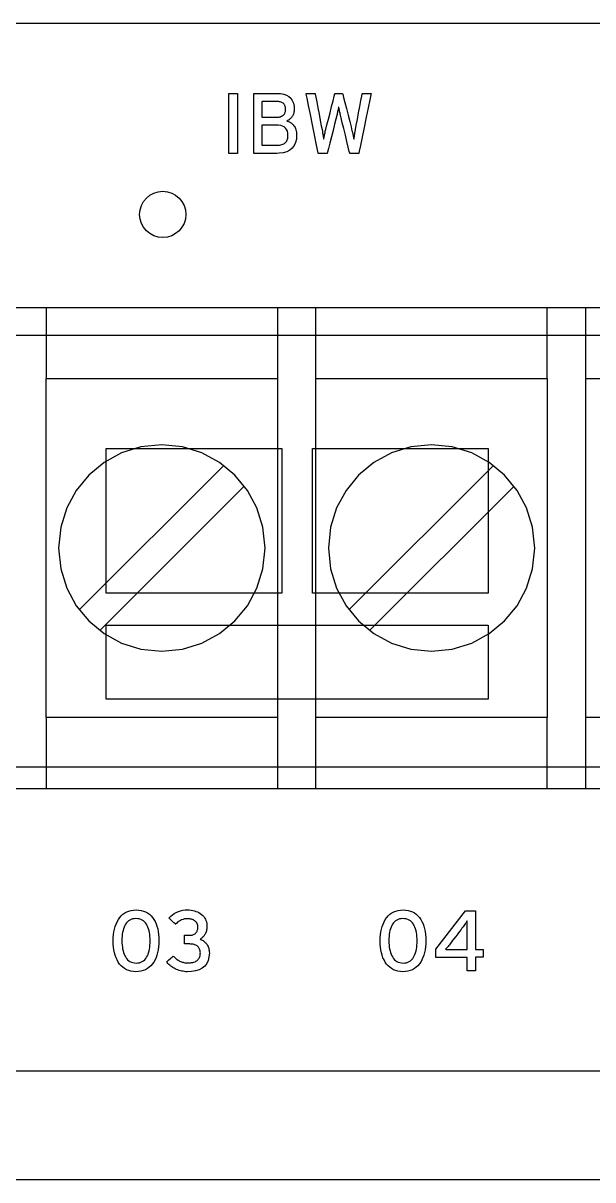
# Model space of a CAD drawing. Extents: x 1 to 47.7, y 0.2 to 35.
# Drawn here: x 27.581 to 28.505, y 8.414 to 10.29 of the extents above; entities that cross this region are included whole.
import ezdxf

# ---------------------------------------------------------------- set-up
doc = ezdxf.new("R2010")
doc.units = 0
doc.header["$MEASUREMENT"] = 0
for name, color, linetype in [('1_1__SCREW_TERMINAL_BLOCK_', 7, 'CONTINUOUS'), ('1_2__CONNECTORIZED_RELAY__', 7, 'CONTINUOUS'), ('7_0_____DWG', 7, 'CONTINUOUS')]:
    doc.layers.add(name, color=color, linetype=linetype)

msp = doc.modelspace()

# ---------------------------------------------------------------- linework, layer by layer
at = {"layer": '1_1__SCREW_TERMINAL_BLOCK_'}
for points in [[(28.6343, 9.8285), (28.4887, 9.8285), (28.3373, 9.8285), (28.0249, 9.8285), (27.7125, 9.8285), (27.5611, 9.8285)], [(27.6187, 9.8285), (27.6187, 9.7135)], [(27.9937, 9.8285), (27.9937, 9.7135)], [(28.0562, 9.7135), (28.0562, 9.8285)], [(28.4312, 9.7135), (28.4312, 9.8285)], [(28.4938, 9.7135), (28.4938, 9.8285)], [(27.9937, 9.1636), (27.6187, 9.1636), (27.6187, 9.7135), (27.9937, 9.7135), (27.9937, 9.1636)], [(28.4312, 9.1636), (28.0562, 9.1636), (28.0562, 9.7135), (28.4312, 9.7135), (28.4312, 9.1636)], [(28.8688, 9.1636), (28.4938, 9.1636), (28.4938, 9.7135), (28.8688, 9.7135), (28.8688, 9.1636)], [(27.6723, 9.3383), (27.9066, 9.5726)], [(28.1098, 9.3383), (28.3441, 9.5726)], [(27.94, 9.5391), (27.7057, 9.3049)], [(28.3775, 9.5391), (28.1432, 9.3049)], [(27.6187, 9.1636), (27.6187, 9.0486)], [(27.9937, 9.1636), (27.9937, 9.0486)], [(28.0562, 9.0486), (28.0562, 9.1636)], [(28.4312, 9.0486), (28.4312, 9.1636)], [(28.4938, 9.0486), (28.4938, 9.1636)], [(27.5611, 9.0486), (27.7125, 9.0486), (28.0249, 9.0486), (28.3373, 9.0486), (28.4887, 9.0486), (28.6343, 9.0486)]]:
    msp.add_lwpolyline(points, dxfattribs=at)
for points in [[(27.9736, 9.4386), (27.9702, 9.4723), (27.9604, 9.5037), (27.945, 9.5321), (27.9245, 9.5569), (27.8998, 9.5774), (27.8713, 9.5928), (27.8399, 9.6026), (27.8061, 9.606), (27.7724, 9.6026), (27.741, 9.5928), (27.7126, 9.5774), (27.6879, 9.5569), (27.6674, 9.5321), (27.652, 9.5037), (27.6423, 9.4723), (27.6389, 9.4386), (27.6423, 9.4049), (27.652, 9.3734), (27.6674, 9.345), (27.6879, 9.3202), (27.7126, 9.2998), (27.741, 9.2843), (27.7724, 9.2745), (27.8061, 9.2711), (27.8399, 9.2745), (27.8713, 9.2843), (27.8998, 9.2998), (27.9245, 9.3202), (27.945, 9.345), (27.9604, 9.3734), (27.9702, 9.4049)], [(28.4111, 9.4386), (28.4077, 9.4723), (28.3979, 9.5037), (28.3825, 9.5321), (28.3621, 9.5569), (28.3373, 9.5774), (28.3088, 9.5928), (28.2774, 9.6026), (28.2437, 9.606), (28.21, 9.6026), (28.1786, 9.5928), (28.1502, 9.5774), (28.1254, 9.5569), (28.105, 9.5321), (28.0895, 9.5037), (28.0798, 9.4723), (28.0764, 9.4386), (28.0798, 9.4049), (28.0895, 9.3734), (28.105, 9.345), (28.1254, 9.3202), (28.1502, 9.2998), (28.1786, 9.2843), (28.21, 9.2745), (28.2437, 9.2711), (28.2774, 9.2745), (28.3088, 9.2843), (28.3373, 9.2998), (28.3621, 9.3202), (28.3825, 9.345), (28.3979, 9.3734), (28.4077, 9.4049)]]:
    msp.add_lwpolyline(points, close=True, dxfattribs=at)
at = {"layer": '1_2__CONNECTORIZED_RELAY__'}
for points in [[(28.6456, 9.7834), (28.504, 9.7834), (28.2071, 9.7834), (27.9042, 9.7834), (27.7552, 9.7834), (27.6103, 9.7834), (27.4713, 9.7834)], [(28.0008, 9.3651), (27.7158, 9.3651), (27.7158, 9.6001), (28.0008, 9.6001), (28.0008, 9.3651)], [(28.3358, 9.3651), (28.0508, 9.3651), (28.0508, 9.6001), (28.3358, 9.6001), (28.3358, 9.3651)], [(28.3358, 9.1934), (27.7158, 9.1934), (27.7158, 9.3134), (28.3358, 9.3134), (28.3358, 9.1934)], [(27.5478, 9.0834), (27.8447, 9.0834), (28.1475, 9.0834), (28.2965, 9.0834), (28.4414, 9.0834), (28.5804, 9.0834)]]:
    msp.add_lwpolyline(points, dxfattribs=at)
at = {"layer": '7_0_____DWG'}
for points in [[(27.5588, 10.2901), (27.6118, 10.2901), (27.6657, 10.2901), (27.7205, 10.2901), (27.7761, 10.2901), (27.8326, 10.2901), (27.8899, 10.2901), (27.948, 10.2901), (28.0069, 10.2901), (28.0665, 10.2901), (28.127, 10.2901), (28.1882, 10.2901), (28.2502, 10.2901), (28.3763, 10.2901), (28.5053, 10.2901), (28.637, 10.2901)], [(27.9147, 10.0788), (27.9147, 10.176), (27.9288, 10.176), (27.9288, 10.0788), (27.9147, 10.0788)], [(28.315, 8.7746), (28.315, 8.7528), (28.3013, 8.7528), (28.3013, 8.7741), (28.2504, 8.7741), (28.2504, 8.788), (28.2989, 8.85), (28.315, 8.85), (28.315, 8.7874), (28.3275, 8.7874), (28.3275, 8.7746), (28.315, 8.7746)], [(28.637, 8.5901), (28.5053, 8.5901), (28.3763, 8.5901), (28.2502, 8.5901), (28.1882, 8.5901), (28.127, 8.5901), (28.0665, 8.5901), (28.0069, 8.5901), (27.948, 8.5901), (27.8899, 8.5901), (27.8326, 8.5901), (27.7761, 8.5901), (27.7205, 8.5901), (27.6657, 8.5901), (27.6118, 8.5901), (27.5588, 8.5901)], [(28.5245, 8.4136), (28.4522, 8.4136), (28.3807, 8.4136), (28.3101, 8.4136), (28.2404, 8.4136), (28.1715, 8.4136), (28.1035, 8.4136), (28.0364, 8.4136), (27.9701, 8.4136), (27.9048, 8.4136), (27.8405, 8.4136), (27.777, 8.4136), (27.7146, 8.4136), (27.6531, 8.4136), (27.5925, 8.4136), (27.533, 8.4136)]]:
    msp.add_lwpolyline(points, dxfattribs=at)
for points in [[(28.0249, 10.1086), (28.0244, 10.1021), (28.023, 10.0963), (28.0208, 10.0914), (28.0177, 10.0873), (28.0138, 10.084), (28.0089, 10.0815), (28.0033, 10.0798), (27.9967, 10.079), (27.9925, 10.0788), (27.9899, 10.0788), (27.9853, 10.0788), (27.9794, 10.0788), (27.973, 10.0788), (27.9666, 10.0788), (27.9611, 10.0788), (27.9571, 10.0788), (27.9554, 10.0788), (27.9553, 10.0818), (27.9553, 10.091), (27.9553, 10.1046), (27.9553, 10.1208), (27.9553, 10.1378), (27.9553, 10.1536), (27.9553, 10.1664), (27.9553, 10.1743), (27.9555, 10.176), (27.9579, 10.176), (27.9624, 10.176), (27.9684, 10.176), (27.9751, 10.176), (27.9817, 10.176), (27.9876, 10.176), (27.9919, 10.176), (27.994, 10.176), (27.9986, 10.1758), (28.0039, 10.1749), (28.0084, 10.1733), (28.0123, 10.171), (28.0155, 10.1681), (28.0179, 10.1645), (28.0197, 10.1601), (28.0207, 10.1551), (28.0211, 10.1504), (28.021, 10.1488), (28.0208, 10.1472), (28.0206, 10.1457), (28.0202, 10.1442), (28.0198, 10.1428), (28.0193, 10.1415), (28.0187, 10.1403), (28.018, 10.1391), (28.0172, 10.138), (28.0164, 10.1369), (28.0155, 10.1359), (28.0145, 10.135), (28.0135, 10.1342), (28.0125, 10.1333), (28.0113, 10.1326), (28.0102, 10.1319), (28.0092, 10.1313), (28.0106, 10.1309), (28.0119, 10.1304), (28.0133, 10.1298), (28.0146, 10.129), (28.0158, 10.1282), (28.0171, 10.1272), (28.0183, 10.1261), (28.0194, 10.125), (28.0206, 10.1236), (28.0216, 10.1222), (28.0224, 10.1207), (28.0232, 10.119), (28.0238, 10.1172), (28.0243, 10.1152), (28.0246, 10.1132), (28.0248, 10.111)], [(28.1257, 10.0788), (28.1252, 10.0788), (28.1238, 10.0788), (28.1217, 10.0788), (28.1193, 10.0788), (28.1168, 10.0788), (28.1145, 10.0788), (28.1126, 10.0788), (28.1113, 10.0788), (28.111, 10.079), (28.1102, 10.0821), (28.1086, 10.0888), (28.1064, 10.0979), (28.1039, 10.1083), (28.1013, 10.1189), (28.099, 10.1286), (28.0972, 10.1363), (28.0961, 10.1409), (28.0957, 10.1423), (28.0953, 10.1439), (28.095, 10.1455), (28.0946, 10.147), (28.0943, 10.1485), (28.094, 10.1499), (28.0937, 10.1513), (28.0934, 10.1527), (28.0932, 10.154), (28.0929, 10.1537), (28.0926, 10.1523), (28.0924, 10.151), (28.092, 10.1496), (28.0917, 10.1481), (28.0914, 10.1466), (28.0911, 10.1451), (28.0907, 10.1435), (28.0904, 10.1419), (28.0899, 10.14), (28.0885, 10.1345), (28.0864, 10.1262), (28.0839, 10.1161), (28.0812, 10.1055), (28.0786, 10.0953), (28.0764, 10.0867), (28.0749, 10.0809), (28.0744, 10.0788), (28.0739, 10.0788), (28.0724, 10.0788), (28.0704, 10.0788), (28.0681, 10.0788), (28.0656, 10.0788), (28.0633, 10.0788), (28.0615, 10.0788), (28.0603, 10.0788), (28.0599, 10.0791), (28.0589, 10.0843), (28.0567, 10.0949), (28.0538, 10.1091), (28.0505, 10.1253), (28.0472, 10.1416), (28.0442, 10.1566), (28.0418, 10.1683), (28.0404, 10.175), (28.0403, 10.176), (28.0413, 10.176), (28.043, 10.176), (28.0453, 10.176), (28.0477, 10.176), (28.0502, 10.176), (28.0524, 10.176), (28.054, 10.176), (28.0548, 10.176), (28.0551, 10.175), (28.056, 10.1701), (28.0575, 10.1623), (28.0593, 10.1527), (28.0613, 10.1423), (28.0632, 10.1322), (28.0649, 10.1235), (28.0661, 10.1173), (28.0666, 10.1146), (28.0668, 10.1134), (28.0671, 10.1119), (28.0673, 10.1105), (28.0676, 10.1091), (28.0678, 10.1076), (28.0681, 10.1062), (28.0683, 10.1047), (28.0685, 10.1032), (28.0688, 10.102), (28.0691, 10.1035), (28.0694, 10.1049), (28.0697, 10.1064), (28.07, 10.1078), (28.0703, 10.1093), (28.0706, 10.1107), (28.0709, 10.1121), (28.0712, 10.1135), (28.0714, 10.1147), (28.0723, 10.1182), (28.0741, 10.125), (28.0764, 10.1341), (28.079, 10.1444), (28.0816, 10.1548), (28.084, 10.1641), (28.0858, 10.1714), (28.0869, 10.1755), (28.0871, 10.176), (28.088, 10.176), (28.0895, 10.176), (28.0914, 10.176), (28.0935, 10.176), (28.0956, 10.176), (28.0974, 10.176), (28.0988, 10.176), (28.0994, 10.176), (28.0998, 10.1748), (28.1011, 10.1696), (28.1031, 10.1615), (28.1056, 10.1516), (28.1083, 10.1409), (28.1109, 10.1306), (28.1131, 10.1218), (28.1146, 10.1156), (28.1153, 10.1131), (28.1155, 10.112), (28.1158, 10.1108), (28.1161, 10.1096), (28.1164, 10.1084), (28.1166, 10.1071), (28.1169, 10.1058), (28.1172, 10.1044), (28.1174, 10.103), (28.1177, 10.1021), (28.118, 10.1036), (28.1182, 10.105), (28.1185, 10.1064), (28.1187, 10.1077), (28.1189, 10.109), (28.1191, 10.1102), (28.1193, 10.1114), (28.1195, 10.1126), (28.1197, 10.1136), (28.1204, 10.1173), (28.1217, 10.1245), (28.1235, 10.1338), (28.1254, 10.1444), (28.1274, 10.1549), (28.1292, 10.1644), (28.1306, 10.1716), (28.1313, 10.1756), (28.1316, 10.176), (28.1326, 10.176), (28.1343, 10.176), (28.1365, 10.176), (28.1389, 10.176), (28.1413, 10.176), (28.1433, 10.176), (28.1448, 10.176), (28.1456, 10.176), (28.1451, 10.1738), (28.1434, 10.1656), (28.1408, 10.1529), (28.1377, 10.1374), (28.1343, 10.1209), (28.1311, 10.1051), (28.1283, 10.0916), (28.1264, 10.0823)], [(28.007, 10.15), (28.0069, 10.1513), (28.0068, 10.1525), (28.0066, 10.1536), (28.0063, 10.1547), (28.006, 10.1558), (28.0056, 10.1568), (28.005, 10.1578), (28.0045, 10.1587), (28.0037, 10.1595), (28.0029, 10.1603), (28.0019, 10.1609), (28.0008, 10.1614), (27.9997, 10.1619), (27.9984, 10.1622), (27.997, 10.1625), (27.9955, 10.1627), (27.9939, 10.1627), (27.9929, 10.1627), (27.9904, 10.1627), (27.9867, 10.1627), (27.9824, 10.1627), (27.978, 10.1627), (27.9739, 10.1627), (27.9707, 10.1627), (27.9689, 10.1627), (27.9686, 10.1625), (27.9686, 10.1607), (27.9686, 10.1575), (27.9686, 10.1535), (27.9686, 10.149), (27.9686, 10.1448), (27.9686, 10.1411), (27.9686, 10.1385), (27.9686, 10.1376), (27.9696, 10.1376), (27.9722, 10.1376), (27.9759, 10.1376), (27.9802, 10.1376), (27.9846, 10.1376), (27.9886, 10.1376), (27.9918, 10.1376), (27.9936, 10.1376), (27.9943, 10.1376), (27.9951, 10.1376), (27.9959, 10.1377), (27.9967, 10.1378), (27.9974, 10.1379), (27.9981, 10.1381), (27.9987, 10.1382), (27.9994, 10.1385), (27.9999, 10.1387), (28.0005, 10.139), (28.001, 10.1393), (28.0016, 10.1396), (28.0021, 10.1399), (28.0025, 10.1402), (28.003, 10.1406), (28.0034, 10.1409), (28.0038, 10.1413), (28.0044, 10.1419), (28.005, 10.1428), (28.0055, 10.1437), (28.0059, 10.1446), (28.0063, 10.1456), (28.0066, 10.1466), (28.0068, 10.1477), (28.0069, 10.1488)], [(28.0108, 10.1082), (28.0105, 10.1118), (28.0098, 10.115), (28.0086, 10.1177), (28.0069, 10.1199), (28.0047, 10.1217), (28.0021, 10.123), (27.999, 10.1239), (27.9955, 10.1244), (27.9937, 10.1244), (27.9915, 10.1244), (27.988, 10.1244), (27.9837, 10.1244), (27.9791, 10.1244), (27.9748, 10.1244), (27.9713, 10.1244), (27.9691, 10.1244), (27.9686, 10.1243), (27.9686, 10.1222), (27.9686, 10.1182), (27.9686, 10.1131), (27.9686, 10.1073), (27.9686, 10.1017), (27.9686, 10.0968), (27.9686, 10.0934), (27.9686, 10.0921), (27.9696, 10.0921), (27.9723, 10.0921), (27.9761, 10.0921), (27.9805, 10.0921), (27.9849, 10.0921), (27.989, 10.0921), (27.9921, 10.0921), (27.9937, 10.0921), (27.9952, 10.0922), (27.9973, 10.0923), (27.9992, 10.0926), (28.001, 10.093), (28.0026, 10.0936), (28.004, 10.0942), (28.0053, 10.095), (28.0064, 10.096), (28.0074, 10.097), (28.0082, 10.0982), (28.0089, 10.0993), (28.0095, 10.1006), (28.01, 10.102), (28.0104, 10.1034), (28.0106, 10.1049), (28.0108, 10.1066)], [(27.8452, 9.9798), (27.8444, 9.9723), (27.8422, 9.9652), (27.8388, 9.9589), (27.8342, 9.9533), (27.8286, 9.9487), (27.8223, 9.9453), (27.8152, 9.9431), (27.8077, 9.9423), (27.8001, 9.9431), (27.7931, 9.9453), (27.7867, 9.9487), (27.7812, 9.9533), (27.7766, 9.9589), (27.7731, 9.9652), (27.7709, 9.9723), (27.7702, 9.9798), (27.7709, 9.9874), (27.7731, 9.9944), (27.7766, 10.0008), (27.7812, 10.0063), (27.7867, 10.0109), (27.7931, 10.0144), (27.8001, 10.0166), (27.8077, 10.0173), (27.8152, 10.0166), (27.8223, 10.0144), (27.8286, 10.0109), (27.8342, 10.0063), (27.8388, 10.0008), (27.8422, 9.9944), (27.8444, 9.9874)], [(27.8015, 8.8015), (27.8014, 8.7964), (27.801, 8.7915), (27.8004, 8.7868), (27.7994, 8.7824), (27.7983, 8.7782), (27.7968, 8.7742), (27.7952, 8.7705), (27.7932, 8.767), (27.791, 8.7638), (27.7885, 8.7609), (27.7858, 8.7584), (27.7828, 8.7563), (27.7796, 8.7545), (27.7761, 8.7531), (27.7724, 8.7521), (27.7685, 8.7515), (27.7643, 8.7512), (27.7601, 8.7515), (27.7562, 8.7521), (27.7525, 8.7531), (27.7491, 8.7545), (27.7459, 8.7562), (27.743, 8.7584), (27.7403, 8.7608), (27.7378, 8.7637), (27.7356, 8.7669), (27.7337, 8.7703), (27.732, 8.774), (27.7305, 8.7779), (27.7294, 8.7821), (27.7285, 8.7865), (27.7278, 8.7912), (27.7274, 8.7961), (27.7273, 8.8013), (27.7274, 8.8064), (27.7278, 8.8113), (27.7285, 8.816), (27.7294, 8.8205), (27.7306, 8.8247), (27.732, 8.8286), (27.7337, 8.8324), (27.7357, 8.8358), (27.738, 8.8391), (27.7404, 8.842), (27.7432, 8.8445), (27.7461, 8.8466), (27.7493, 8.8483), (27.7528, 8.8497), (27.7565, 8.8507), (27.7604, 8.8513), (27.7645, 8.8515), (27.7687, 8.8513), (27.7727, 8.8507), (27.7764, 8.8497), (27.7798, 8.8483), (27.783, 8.8466), (27.786, 8.8445), (27.7887, 8.842), (27.7911, 8.8392), (27.7933, 8.836), (27.7952, 8.8326), (27.7969, 8.8289), (27.7983, 8.8249), (27.7995, 8.8207), (27.8004, 8.8163), (27.801, 8.8116), (27.8014, 8.8067)], [(27.8833, 8.7816), (27.8827, 8.7752), (27.8813, 8.7695), (27.879, 8.7646), (27.8758, 8.7605), (27.8718, 8.7571), (27.8669, 8.7545), (27.8611, 8.7526), (27.8544, 8.7515), (27.8477, 8.7512), (27.8454, 8.7513), (27.8431, 8.7515), (27.8409, 8.7519), (27.8387, 8.7523), (27.8365, 8.7528), (27.8344, 8.7534), (27.8322, 8.7541), (27.8301, 8.7549), (27.828, 8.7558), (27.826, 8.7569), (27.8241, 8.758), (27.8223, 8.7592), (27.8206, 8.7604), (27.819, 8.7618), (27.8175, 8.7632), (27.8161, 8.7648), (27.8148, 8.7664), (27.8142, 8.7674), (27.8149, 8.768), (27.8161, 8.7691), (27.8177, 8.7705), (27.8195, 8.772), (27.8213, 8.7736), (27.8229, 8.775), (27.8241, 8.7761), (27.8248, 8.7767), (27.8255, 8.776), (27.8266, 8.7749), (27.8277, 8.7737), (27.8288, 8.7727), (27.83, 8.7717), (27.8312, 8.7708), (27.8325, 8.77), (27.8338, 8.7692), (27.8351, 8.7686), (27.8365, 8.7679), (27.8379, 8.7674), (27.8393, 8.7669), (27.8407, 8.7665), (27.8421, 8.7662), (27.8436, 8.7659), (27.845, 8.7658), (27.8464, 8.7656), (27.8478, 8.7656), (27.8502, 8.7656), (27.8525, 8.7658), (27.8546, 8.766), (27.8566, 8.7664), (27.8584, 8.7669), (27.8601, 8.7675), (27.8616, 8.7682), (27.8629, 8.769), (27.8641, 8.7699), (27.865, 8.7709), (27.8659, 8.772), (27.8667, 8.7731), (27.8673, 8.7744), (27.8678, 8.7757), (27.8682, 8.7771), (27.8685, 8.7786), (27.8686, 8.7802), (27.8687, 8.7819), (27.8686, 8.7835), (27.8683, 8.7851), (27.868, 8.7865), (27.8676, 8.7878), (27.867, 8.7891), (27.8663, 8.7902), (27.8655, 8.7913), (27.8646, 8.7922), (27.8636, 8.793), (27.8625, 8.7937), (27.8613, 8.7943), (27.86, 8.7949), (27.8587, 8.7953), (27.8572, 8.7957), (27.8557, 8.796), (27.8542, 8.7961), (27.8525, 8.7962), (27.8515, 8.7963), (27.8509, 8.7963), (27.8499, 8.7963), (27.8486, 8.7963), (27.8472, 8.7963), (27.8457, 8.7963), (27.8444, 8.7963), (27.8434, 8.7963), (27.8428, 8.7963), (27.8428, 8.7964), (27.8428, 8.7974), (27.8428, 8.7991), (27.8428, 8.8013), (27.8428, 8.8036), (27.8428, 8.806), (27.8428, 8.808), (27.8428, 8.8096), (27.8428, 8.8103), (27.8429, 8.8104), (27.8436, 8.8104), (27.8447, 8.8104), (27.8461, 8.8104), (27.8475, 8.8104), (27.8489, 8.8104), (27.8502, 8.8104), (27.8511, 8.8104), (27.8514, 8.8104), (27.8527, 8.8104), (27.8541, 8.8105), (27.8554, 8.8108), (27.8567, 8.8111), (27.8578, 8.8116), (27.8589, 8.8121), (27.8598, 8.8128), (27.8607, 8.8135), (27.8615, 8.8144), (27.8622, 8.8153), (27.8628, 8.8162), (27.8633, 8.8172), (27.8638, 8.8182), (27.8641, 8.8192), (27.8644, 8.8203), (27.8646, 8.8215), (27.8647, 8.8227), (27.8647, 8.8238), (27.8647, 8.8243), (27.8647, 8.8248), (27.8647, 8.8253), (27.8646, 8.8258), (27.8645, 8.8263), (27.8644, 8.8268), (27.8643, 8.8273), (27.8642, 8.8278), (27.864, 8.8284), (27.8638, 8.8289), (27.8635, 8.8294), (27.8632, 8.8299), (27.8629, 8.8304), (27.8626, 8.8309), (27.8622, 8.8314), (27.8618, 8.8318), (27.8614, 8.8323), (27.8609, 8.8327), (27.8604, 8.8332), (27.8599, 8.8336), (27.8594, 8.834), (27.8588, 8.8344), (27.8581, 8.8348), (27.8575, 8.8352), (27.8568, 8.8355), (27.8561, 8.8358), (27.8553, 8.8361), (27.8544, 8.8363), (27.8536, 8.8365), (27.8526, 8.8367), (27.8517, 8.8369), (27.8506, 8.837), (27.8496, 8.8371), (27.8485, 8.8371), (27.8473, 8.8371), (27.8453, 8.8371), (27.8429, 8.8368), (27.8406, 8.8362), (27.8384, 8.8355), (27.8363, 8.8345), (27.8342, 8.8333), (27.8323, 8.8319), (27.8304, 8.8302), (27.8286, 8.8284), (27.8281, 8.8284), (27.8272, 8.8293), (27.8258, 8.8306), (27.8241, 8.8322), (27.8224, 8.834), (27.8207, 8.8356), (27.8193, 8.837), (27.8183, 8.838), (27.8179, 8.8384), (27.8206, 8.8411), (27.8235, 8.8436), (27.8265, 8.8457), (27.8297, 8.8475), (27.833, 8.849), (27.8365, 8.8501), (27.8401, 8.8509), (27.8439, 8.8514), (27.8476, 8.8515), (27.8507, 8.8514), (27.8536, 8.8511), (27.8564, 8.8507), (27.859, 8.85), (27.8616, 8.8492), (27.864, 8.8483), (27.8664, 8.8471), (27.8686, 8.8458), (27.8706, 8.8443), (27.8725, 8.8426), (27.8742, 8.8408), (27.8756, 8.8388), (27.8768, 8.8367), (27.8778, 8.8345), (27.8785, 8.832), (27.879, 8.8295), (27.8793, 8.8267), (27.8794, 8.8243), (27.8792, 8.8224), (27.8791, 8.8207), (27.8788, 8.819), (27.8785, 8.8174), (27.8781, 8.816), (27.8776, 8.8146), (27.877, 8.8133), (27.8764, 8.8121), (27.8757, 8.811), (27.8749, 8.8099), (27.8741, 8.8089), (27.8732, 8.808), (27.8723, 8.8071), (27.8714, 8.8063), (27.8704, 8.8055), (27.8694, 8.8047), (27.8683, 8.8041), (27.869, 8.8036), (27.8705, 8.803), (27.8719, 8.8024), (27.8732, 8.8017), (27.8745, 8.8008), (27.8757, 8.7999), (27.8768, 8.7989), (27.8778, 8.7978), (27.8788, 8.7965), (27.8797, 8.7953), (27.8805, 8.7939), (27.8812, 8.7924), (27.8818, 8.7908), (27.8823, 8.7892), (27.8827, 8.7874), (27.883, 8.7856), (27.8832, 8.7837)], [(28.2345, 8.8015), (28.2344, 8.7964), (28.234, 8.7915), (28.2334, 8.7868), (28.2324, 8.7824), (28.2313, 8.7782), (28.2298, 8.7742), (28.2281, 8.7705), (28.2262, 8.767), (28.224, 8.7638), (28.2215, 8.7609), (28.2188, 8.7584), (28.2158, 8.7563), (28.2126, 8.7545), (28.2091, 8.7531), (28.2054, 8.7521), (28.2015, 8.7515), (28.1973, 8.7512), (28.1931, 8.7515), (28.1892, 8.7521), (28.1855, 8.7531), (28.1821, 8.7545), (28.1789, 8.7562), (28.176, 8.7584), (28.1733, 8.7608), (28.1708, 8.7637), (28.1686, 8.7669), (28.1666, 8.7703), (28.1649, 8.774), (28.1635, 8.7779), (28.1623, 8.7821), (28.1614, 8.7865), (28.1608, 8.7912), (28.1604, 8.7961), (28.1603, 8.8013), (28.1604, 8.8064), (28.1608, 8.8113), (28.1615, 8.816), (28.1624, 8.8205), (28.1636, 8.8247), (28.165, 8.8286), (28.1667, 8.8324), (28.1687, 8.8358), (28.171, 8.8391), (28.1734, 8.842), (28.1762, 8.8445), (28.1791, 8.8466), (28.1823, 8.8483), (28.1858, 8.8497), (28.1894, 8.8507), (28.1934, 8.8513), (28.1975, 8.8515), (28.2017, 8.8513), (28.2057, 8.8507), (28.2094, 8.8497), (28.2128, 8.8483), (28.216, 8.8466), (28.219, 8.8445), (28.2217, 8.842), (28.2241, 8.8392), (28.2263, 8.836), (28.2282, 8.8326), (28.2299, 8.8289), (28.2313, 8.8249), (28.2325, 8.8207), (28.2334, 8.8163), (28.234, 8.8116), (28.2344, 8.8067)], [(27.7873, 8.8013), (27.7872, 8.8049), (27.787, 8.8084), (27.7866, 8.8117), (27.7861, 8.8148), (27.7855, 8.8178), (27.7847, 8.8207), (27.7837, 8.8234), (27.7826, 8.8259), (27.7814, 8.8283), (27.7799, 8.8304), (27.7783, 8.8323), (27.7764, 8.8338), (27.7744, 8.8351), (27.7721, 8.8361), (27.7697, 8.8368), (27.7671, 8.8372), (27.7643, 8.8374), (27.7615, 8.8373), (27.7589, 8.8368), (27.7565, 8.8361), (27.7543, 8.8351), (27.7523, 8.8339), (27.7505, 8.8323), (27.7489, 8.8305), (27.7474, 8.8284), (27.7462, 8.8261), (27.745, 8.8236), (27.7441, 8.8209), (27.7433, 8.8181), (27.7426, 8.8151), (27.7421, 8.812), (27.7418, 8.8087), (27.7416, 8.8052), (27.7415, 8.8015), (27.7416, 8.7979), (27.7418, 8.7945), (27.7422, 8.7912), (27.7427, 8.7881), (27.7434, 8.7851), (27.7443, 8.7823), (27.7453, 8.7796), (27.7464, 8.7771), (27.7477, 8.7747), (27.7491, 8.7725), (27.7508, 8.7707), (27.7526, 8.7691), (27.7546, 8.7677), (27.7568, 8.7667), (27.7592, 8.766), (27.7618, 8.7655), (27.7645, 8.7653), (27.7674, 8.7655), (27.77, 8.7659), (27.7724, 8.7667), (27.7746, 8.7677), (27.7766, 8.769), (27.7785, 8.7706), (27.7801, 8.7725), (27.7815, 8.7746), (27.7828, 8.777), (27.7838, 8.7794), (27.7847, 8.7821), (27.7855, 8.7849), (27.7862, 8.7878), (27.7867, 8.791), (27.787, 8.7942), (27.7872, 8.7977)], [(28.2203, 8.8013), (28.2202, 8.8049), (28.22, 8.8084), (28.2196, 8.8117), (28.2191, 8.8148), (28.2185, 8.8178), (28.2177, 8.8207), (28.2167, 8.8234), (28.2156, 8.8259), (28.2144, 8.8283), (28.2129, 8.8304), (28.2112, 8.8323), (28.2094, 8.8338), (28.2074, 8.8351), (28.2051, 8.8361), (28.2027, 8.8368), (28.2001, 8.8372), (28.1973, 8.8374), (28.1945, 8.8373), (28.1919, 8.8368), (28.1895, 8.8361), (28.1873, 8.8351), (28.1853, 8.8339), (28.1835, 8.8323), (28.1819, 8.8305), (28.1804, 8.8284), (28.1792, 8.8261), (28.178, 8.8236), (28.1771, 8.8209), (28.1763, 8.8181), (28.1756, 8.8151), (28.1751, 8.812), (28.1747, 8.8087), (28.1745, 8.8052), (28.1745, 8.8015), (28.1746, 8.7979), (28.1748, 8.7945), (28.1752, 8.7912), (28.1757, 8.7881), (28.1764, 8.7851), (28.1773, 8.7823), (28.1782, 8.7796), (28.1794, 8.7771), (28.1807, 8.7747), (28.1821, 8.7725), (28.1838, 8.7707), (28.1856, 8.7691), (28.1876, 8.7677), (28.1898, 8.7667), (28.1922, 8.766), (28.1948, 8.7655), (28.1975, 8.7653), (28.2003, 8.7655), (28.203, 8.7659), (28.2054, 8.7667), (28.2076, 8.7677), (28.2096, 8.769), (28.2114, 8.7706), (28.2131, 8.7725), (28.2145, 8.7746), (28.2157, 8.777), (28.2168, 8.7794), (28.2177, 8.7821), (28.2185, 8.7849), (28.2191, 8.7878), (28.2196, 8.791), (28.22, 8.7942), (28.2202, 8.7977)], [(28.3017, 8.8336), (28.3009, 8.8325), (28.3001, 8.8313), (28.2992, 8.83), (28.2982, 8.8287), (28.2972, 8.8273), (28.2961, 8.8259), (28.295, 8.8243), (28.2938, 8.8228), (28.293, 8.8217), (28.2916, 8.8199), (28.2892, 8.8167), (28.2863, 8.8128), (28.283, 8.8086), (28.28, 8.8045), (28.2774, 8.8011), (28.2757, 8.7989), (28.275, 8.7979), (28.2738, 8.7964), (28.2727, 8.795), (28.2716, 8.7936), (28.2705, 8.7922), (28.2694, 8.791), (28.2684, 8.7898), (28.2675, 8.7887), (28.2665, 8.7876), (28.2674, 8.7873), (28.269, 8.7873), (28.2706, 8.7873), (28.2724, 8.7873), (28.2742, 8.7873), (28.276, 8.7874), (28.278, 8.7874), (28.28, 8.7874), (28.2815, 8.7874), (28.2827, 8.7874), (28.285, 8.7874), (28.2881, 8.7874), (28.2916, 8.7874), (28.2951, 8.7874), (28.2981, 8.7874), (28.3003, 8.7874), (28.3013, 8.7874), (28.3013, 8.7883), (28.3013, 8.791), (28.3013, 8.795), (28.3013, 8.7998), (28.3013, 8.8048), (28.3013, 8.8095), (28.3013, 8.8132), (28.3013, 8.8154), (28.3013, 8.8169), (28.3014, 8.8192), (28.3014, 8.8216), (28.3015, 8.8238), (28.3015, 8.8259), (28.3016, 8.828), (28.3016, 8.8299), (28.3017, 8.8318)]]:
    msp.add_lwpolyline(points, close=True, dxfattribs=at)

doc.saveas('drawing.dxf')
